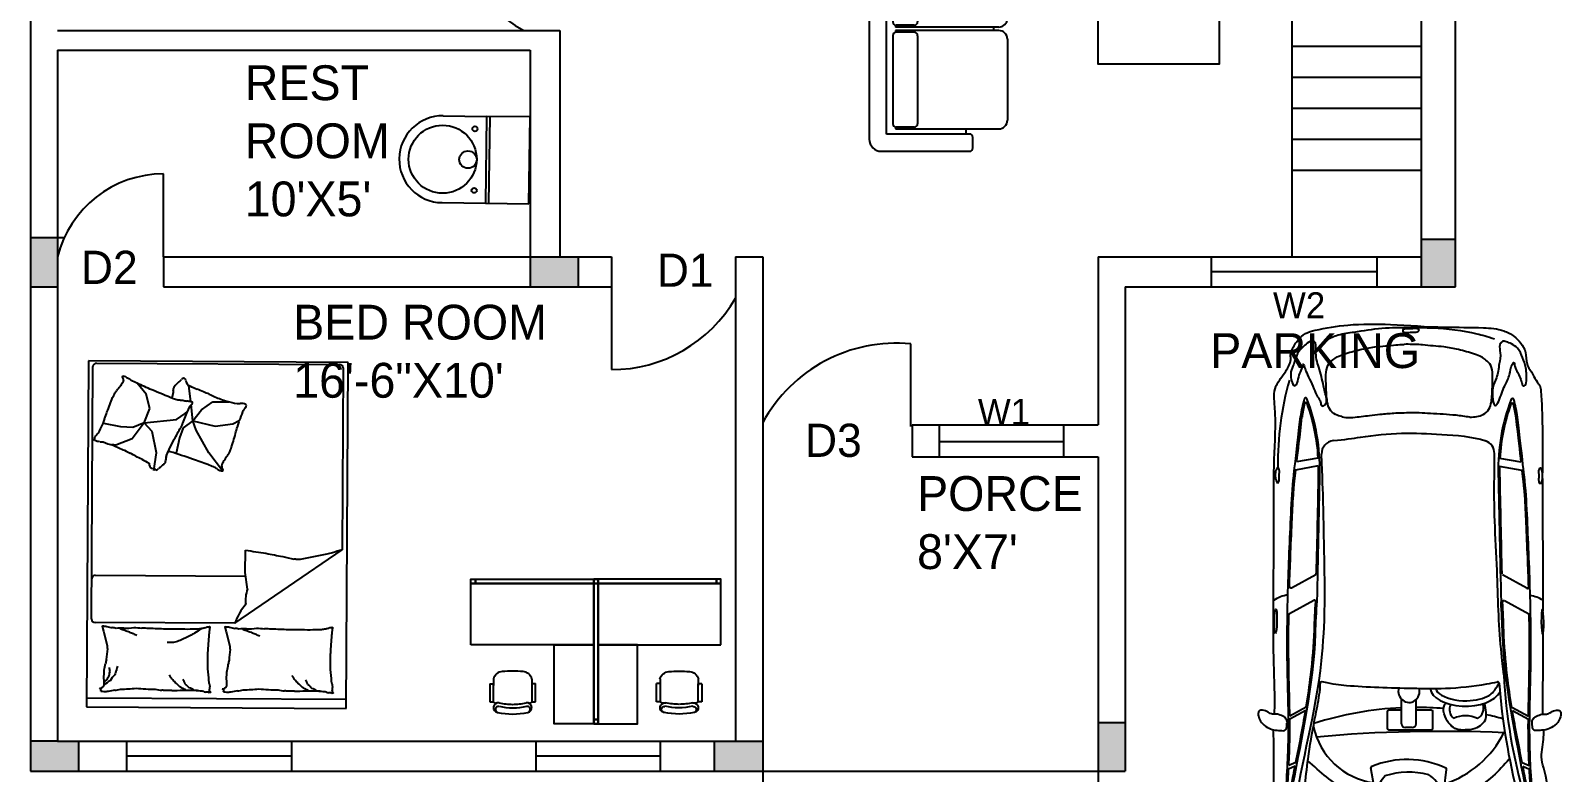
# Model space of a CAD drawing. Header units: feet. Extents: x 539 to 3482, y 328 to 1907.
# Drawn here: x 850 to 1293.4, y 608.5 to 823.4 of the extents above; entities that cross this region are included whole.
import ezdxf

# ---------------------------------------------------------------- set-up
doc = ezdxf.new("R2010")
doc.units = ezdxf.units.FT
for name, color, linetype in [('door', 52, 'Continuous'), ('furniture', 92, 'Continuous'), ('stair case', 160, 'Continuous'), ('text', 22, 'Continuous'), ('window', 210, 'Continuous')]:
    doc.layers.add(name, color=color, linetype=linetype)
doc.styles.add('DIM_FONT', font='SIMPLEX.shx', dxfattribs={"width": 0.8})

# ---------------------------------------------------------------- blocks, each defined once
blk = doc.blocks.new('A$C79B528CE')
for p, q in [((1.5, 2), (0, 2)), ((0, 2), (0, 0)), ((1.5, 1.9476), (0, 1.9476)), ((1.5, 0), (1.5, 2)), ((0.6954, 1.5617), (0.6748, 1.6443)), ((1.4047, 1.5617), (1.384, 1.6443)), ((0.6465, 1.5115), (0.0284, 1.0841)), ((0.6465, 1.5115), (1.4542, 1.5115)), ((0.7029, 1.5317), (0.6954, 1.5617)), ((1.4122, 1.5317), (1.4047, 1.5617)), ((1.4742, 1.4915), (1.4742, 0.0322)), ((0.574, 1.3138), (0.5876, 1.2184)), ((1.4542, 1.2389), (0.5847, 1.2389)), ((0.5876, 1.2184), (0.5859, 1.0883)), ((0.0284, 0.0322), (0.0284, 1.0841)), ((0.7224, 0.6316), (0.8016, 0.5276)), ((1.119, 0.6317), (1.1052, 0.5286)), ((0.8016, 0.5276), (0.8767, 0.3973)), ((0.9716, 0.4407), (0.9914, 0.5296)), ((1.1052, 0.5286), (1.131, 0.4065)), ((1.1757, 0.355), (1.2446, 0.4478)), ((1.2446, 0.4478), (1.3392, 0.4856)), ((1.3392, 0.4856), (1.3632, 0.4822)), ((0.6632, 0.3597), (0.6272, 0.3397)), ((0.766, 0.3736), (0.6632, 0.3597)), ((0.8945, 0.342), (0.766, 0.3736)), ((0.8767, 0.3973), (0.8945, 0.342)), ((0.8945, 0.342), (0.9518, 0.3834)), ((0.9527, 0.3558), (0.9297, 0.2995)), ((0.9518, 0.3834), (0.9716, 0.4407)), ((1.1757, 0.355), (0.99, 0.3361)), ((1.131, 0.4065), (1.1757, 0.355)), ((1.1757, 0.355), (1.1448, 0.2725)), ((1.1757, 0.355), (1.2428, 0.3825)), ((1.2428, 0.3825), (1.3116, 0.379)), ((1.3116, 0.379), (1.4097, 0.3619)), ((1.4097, 0.3619), (1.413, 0.3554)), ((0.8451, 0.2787), (0.7799, 0.2313)), ((0.8945, 0.342), (0.8451, 0.2787)), ((0.8945, 0.342), (0.9063, 0.2478)), ((0.9297, 0.2995), (0.9119, 0.256)), ((0.9401, 0.3), (0.928, 0.2914)), ((0.99, 0.3361), (0.9401, 0.3)), ((1.1448, 0.2725), (1.1654, 0.19)), ((0.7799, 0.2313), (0.687, 0.2313)), ((0.9081, 0.2331), (0.92, 0.1385)), ((1.1654, 0.19), (1.219, 0.1274)), ((1.4542, 0.0122), (0.0484, 0.0122)), ((0, 0), (1.5, 0))]:
    blk.add_line(p, q)
for centre, radius, start, end in [((0.0726, 1.9139), 0.00342, 291.7883, 340.43603), ((0.0743, 1.9085), 0.00232, 340.43603, 101.89306), ((0.0739, 1.9378), 0.0251, 274.30254, 291.7883), ((0.0805, 1.9093), 0.00428, 201.9904, 281.89306), ((0.049, 1.8889), 0.0328, 338.57902, 8.13348), ((-0.1611, 1.8253), 0.246, 8.13348, 12.10946), ((0.0959, 1.8994), 0.0156, 158.57902, 201.9904), ((0.279, 1.8867), 0.1983, 187.6809, 192.10946), ((0.098, 1.9393), 0.0289, 239.34875, 274.30254), ((0.0952, 1.8568), 0.0539, 59.34875, 84.74081), ((0.0953, 1.0829), 0.8208, 84.74081, 88.09211), ((0.1612, 2.0005), 0.0992, 254.06476, 274.21588), ((0.2269, 1.9817), 0.0992, 233.91364, 254.06476), ((0.1856, 0.406), 1.4943, 88.09211, 90.57574), ((0.2797, 1.9449), 0.0992, 216.17665, 233.91364), ((0.323, 2.1075), 0.234, 242.76041, 249.13972), ((0.3154, 1.8961), 0.0992, 198.43965, 216.17665), ((0.3084, 1.0293), 0.8732, 90.57574, 94.80185), ((0.2874, 1.949), 0.0768, 231.61143, 242.76041), ((0.5234, 2.1633), 0.3916, 226.18849, 231.61143), ((0.3125, 2.1919), 0.2897, 267.46141, 274.80185), ((0.3637, 2.0532), 0.1524, 259.81012, 267.46141), ((0.3008, 1.3747), 0.5293, 79.81012, 83.9133), ((0.3945, 0.8466), 1.049, 83.9133, 90), ((0.5954, 1.2129), 0.6827, 90, 97.54685), ((0.6611, 1.6625), 0.2422, 97.54685, 105.74398), ((0.5846, 2.2041), 0.3048, 278.43719, 285.74398), ((0.6672, 2.0719), 0.1611, 270, 278.43719), ((0.7204, 1.8579), 0.0342, 94.40021, 153.41948), ((1.1818, 1.8735), 0.4918, 180, 186.23236), ((0.7086, 2.0011), 0.0904, 258.72762, 270), ((0.7203, 1.9049), 0.0131, 153.41948, 258.72762), ((0.7818, 1.9139), 0.00342, 291.7883, 340.43603), ((0.7836, 1.9085), 0.00232, 340.43603, 101.89306), ((0.7831, 1.9378), 0.0251, 274.30254, 291.7883), ((0.7897, 1.9093), 0.00428, 201.9904, 281.89306), ((0.7582, 1.8889), 0.0328, 338.57902, 8.13348), ((0.5482, 1.8253), 0.246, 8.13348, 12.10946), ((0.8051, 1.8994), 0.0156, 158.57902, 201.9904), ((0.9883, 1.8867), 0.1983, 187.6809, 192.10946), ((0.8072, 1.9393), 0.0289, 239.34875, 274.30254), ((0.8044, 1.8568), 0.0539, 59.34875, 84.74081), ((0.8046, 1.0829), 0.8208, 84.74081, 88.09211), ((0.8704, 2.0005), 0.0992, 254.06476, 274.21588), ((0.9361, 1.9817), 0.0992, 233.91364, 254.06476), ((0.8948, 0.406), 1.4943, 88.09211, 90.57574), ((0.989, 1.9449), 0.0992, 216.17665, 233.91364), ((1.0323, 2.1075), 0.234, 242.76041, 249.13972), ((1.0247, 1.8961), 0.0992, 198.43965, 216.17665), ((1.0177, 1.0293), 0.8732, 90.57574, 94.80185), ((0.9966, 1.949), 0.0768, 231.61143, 242.76041), ((1.2326, 2.1633), 0.3916, 226.18849, 231.61143), ((1.0217, 2.1919), 0.2897, 267.46141, 274.80185), ((1.0729, 2.0532), 0.1524, 259.81012, 267.46141), ((1.0101, 1.3747), 0.5293, 79.81012, 83.9133), ((1.1037, 0.8466), 1.049, 83.9133, 90), ((1.3046, 1.2129), 0.6827, 90, 97.54685), ((1.3703, 1.6625), 0.2422, 97.54685, 105.74398), ((1.2938, 2.2041), 0.3048, 278.43719, 285.74398), ((1.3004, 1.9723), 0.1399, 297.20359, 314.90238), ((1.3765, 2.0719), 0.1611, 270, 278.43719), ((1.4296, 1.8579), 0.0342, 94.40021, 153.41948), ((1.891, 1.8735), 0.4918, 180, 186.23236), ((1.4178, 2.0011), 0.0904, 258.72762, 270), ((1.4295, 1.9049), 0.0131, 153.41948, 258.72762), ((0.9966, 1.8987), 0.9131, 183.36875, 187.6809), ((0.7702, 1.7573), 0.6787, 178.36691, 183.36875), ((0.4551, 1.9982), 0.2252, 219.03494, 226.18849), ((0.3426, 1.8591), 0.0493, 208.31676, 219.03494), ((0.4886, 1.9062), 0.2002, 203.00277, 208.31676), ((1.552, 1.5994), 0.882, 167.80162, 170.31563), ((0.8939, 1.7858), 0.204, 170.31563, 180), ((1.7058, 1.8987), 0.9131, 183.36875, 187.6809), ((1.4794, 1.7573), 0.6787, 178.36691, 183.36875), ((1.1643, 1.9982), 0.2252, 219.03494, 226.18849), ((1.0518, 1.8591), 0.0493, 208.31676, 219.03494), ((1.1978, 1.9062), 0.2002, 203.00277, 208.31676), ((1.1897, 1.8023), 0.1399, 343.48502, 354.36887), ((1.2048, 1.8529), 0.1399, 332.60117, 343.48502), ((1.2401, 1.9123), 0.1399, 314.90238, 332.60117), ((1.3147, 1.8132), 0.0562, 341.2201, 0), ((1.2793, 1.7719), 0.0915, 0, 14.68511), ((1.18, 1.8895), 0.2056, 338.18508, 341.2201), ((1.2381, 1.8881), 0.1511, 334.64488, 338.18508), ((1.3389, 1.8667), 0.0526, 318.55709, 334.64488), ((1.3333, 1.9167), 0.0899, 306.26407, 318.55709), ((2.2613, 1.5994), 0.882, 167.80162, 170.31563), ((1.6031, 1.7858), 0.204, 170.31563, 180), ((13.7013, 0.85), 13.6356, 176.49514, 176.94504), ((1.4559, 1.6447), 1.3652, 176.94504, 178.36691), ((0.0204, 1.7556), 0.6588, 351.99495, 357.33512), ((0.3686, 1.792), 0.3171, 347.80162, 351.99495), ((14.4105, 0.85), 13.6356, 176.49514, 176.94504), ((2.1651, 1.6447), 1.3652, 176.94504, 178.36691), ((0.7297, 1.7556), 0.6588, 351.99495, 357.33512), ((1.0778, 1.792), 0.3171, 347.80162, 351.99495), ((0.6071, 1.6474), 0.0677, 357.33512, 14.04519), ((0.3151, 2.8912), 1.4323, 294.32653, 296.49848), ((0.7753, 2.0834), 0.5066, 290.67428, 294.32653), ((0.9799, 1.6796), 0.058, 274.08277, 290.67428), ((1.0172, 1.8969), 0.2721, 266.4448, 274.08277), ((1.3164, 1.6474), 0.0677, 357.33512, 14.04519), ((0.4014, 1.5209), 0.3212, 170.00164, 176.49514), ((0.0623, 1.535), 0.0193, 350.00164, 16.69777), ((0.0815, 1.5304), 0.00132, 16.69777, 97.12039), ((0.1072, 1.4467), 0.0875, 97.12039, 106.22115), ((0.1315, 1.4654), 0.0767, 106.22115, 117.28412), ((0.1, 1.5832), 0.0453, 282.86904, 297.28412), ((0.1117, 1.6885), 0.1459, 273.57397, 282.86904), ((0.1384, 2.7103), 1.164, 270.28654, 273.57397), ((0.3078, 7.2662), 5.7185, 269.02962, 270.28654), ((0.4895, 4.9065), 3.3622, 267.39037, 269.02962), ((0.5304, 2.7573), 1.2165, 265.38242, 267.39037), ((0.4077, 0.139), 1.4048, 85.38242, 87.25094), ((0.2076, 0.9067), 0.7387, 64.68893, 66.51559), ((0.5669, 1.3138), 0.2301, 87.25094, 101.55856), ((0.2508, 0.888), 0.7387, 66.51559, 68.34226), ((0.2995, 0.8688), 0.7387, 68.34226, 70.57202), ((0.3537, 0.8497), 0.7387, 70.57202, 72.80178), ((0.5943, 1.6886), 0.1459, 263.56595, 281.55856), ((0.2944, 1.6407), 0.3751, 320.35546, 339.85116), ((0.6593, 1.6599), 0.1197, 252.61359, 263.56595), ((0.608, 1.3144), 0.2297, 72.61359, 80.5159), ((0.6574, 1.2635), 0.2708, 80.5159, 85.91706), ((0.7029, 1.5308), 0.000917, 85.91706, 194.04494), ((1.1107, 1.5209), 0.3212, 170.00164, 176.49514), ((0.7716, 1.535), 0.0193, 350.00164, 16.69777), ((0.7908, 1.5304), 0.00132, 16.69777, 97.12039), ((0.8165, 1.4467), 0.0875, 97.12039, 106.22115), ((0.8408, 1.4654), 0.0767, 106.22115, 117.28412), ((0.8093, 1.5832), 0.0453, 282.86904, 297.28412), ((0.8209, 1.6885), 0.1459, 273.57397, 282.86904), ((0.4519, 2.1618), 0.7286, 302.13498, 305.82629), ((0.8476, 2.7103), 1.164, 270.28654, 273.57397), ((0.7388, 1.8508), 0.3126, 296.49848, 302.13498), ((1.017, 7.2662), 5.7185, 269.02962, 270.28654), ((1.1987, 4.9065), 3.3622, 267.39037, 269.02962), ((1.2397, 2.7573), 1.2165, 265.38242, 267.39037), ((1.1169, 0.139), 1.4048, 85.38242, 87.25094), ((0.9169, 0.9067), 0.7387, 64.68893, 66.51559), ((1.2761, 1.3138), 0.2301, 87.25094, 101.55856), ((0.9601, 0.888), 0.7387, 66.51559, 68.34226), ((1.0087, 0.8688), 0.7387, 68.34226, 70.57202), ((1.0629, 0.8497), 0.7387, 70.57202, 72.80178), ((1.3035, 1.6886), 0.1459, 263.56595, 281.55856), ((1.3685, 1.6599), 0.1197, 252.61359, 263.56595), ((1.3172, 1.3144), 0.2297, 72.61359, 80.5159), ((1.3666, 1.2635), 0.2708, 80.5159, 85.91706), ((1.4121, 1.5308), 0.000917, 85.91706, 194.04494), ((1.4542, 1.4915), 0.02, 0, 90), ((0.4049, 1.3759), 0.1801, 339.85116, 8.13558), ((1.4542, 1.2589), 0.02, 270, 0), ((-0.4754, 2.8487), 1.8351, 285.93519, 287.73639), ((-0.0634, 1.7415), 0.6574, 282.92554, 285.93519), ((-0.6395, 5.1029), 4.0646, 280.72756, 282.92554), ((0.2775, 1.1989), 0.0581, 262.26962, 280.72756), ((0.3326, 1.3309), 0.1942, 256.8096, 262.26962), ((-0.2025, -1.3253), 2.5158, 76.8096, 78.32586), ((-0.0554, -1.4284), 2.588, 78.32586, 80.50498), ((-0.0377, -2.64), 3.7801, 80.50498, 82.308), ((0.7246, 0.6267), 0.0063, 166.71916, 233.42082), ((0.7227, 0.6272), 0.00443, 93.94836, 166.71916), ((0.7124, 0.6103), 0.0142, 10.40739, 53.42082), ((0.7249, 0.5964), 0.0352, 69.65479, 93.94836), ((0.7162, 0.5731), 0.0601, 51.41461, 69.65479), ((0.8031, 0.682), 0.0792, 231.41461, 247.29308), ((0.692, 1.1456), 0.6605, 306.2163, 307.21509), ((1.3244, 0.3162), 0.3825, 126.2163, 127.52874), ((1.1299, 0.5924), 0.0452, 127.52874, 134.1274), ((1.0587, 0.6825), 0.0697, 308.81361, 314.1274), ((1.1199, 0.6318), 0.0127, 176.75451, 308.81361), ((1.1115, 0.59), 0.0359, 356.75451, 62.70976), ((0.7571, 0.4922), 0.081, 140.29953, 153.92651), ((0.5455, 0.6678), 0.194, 320.29953, 329.09437), ((0.4099, 0.749), 0.352, 329.09437, 333.18207), ((0.6889, 0.6079), 0.0393, 333.18207, 345.42909), ((0.6504, 0.5989), 0.0771, 2.72862, 10.40739), ((0.7122, 0.6019), 0.0153, 345.42909, 2.72862), ((1.0957, 1.3811), 0.8371, 247.29308, 249.87133), ((2.5607, 5.3783), 5.0942, 249.87133, 250.91638), ((1.9234, 3.5362), 3.145, 250.91638, 253.39153), ((1.9583, 0.1204), 1.0054, 154.94715, 157.58378), ((1.0928, 0.5526), 0.0458, 157.58378, 188.04918), ((1.0322, 0.5833), 0.0226, 324.10643, 8.04918), ((1.0012, 0.6426), 0.0774, 313.52244, 324.10643), ((0.9323, 0.7705), 0.2176, 307.21509, 313.52244), ((-0.2306, -2.1858), 3.0972, 62.70976, 63.58535), ((2.1205, 2.3551), 2.0162, 242.50014, 243.58535), ((4.0739, 5.9445), 6.1019, 242.15178, 242.50014), ((-1.4387, -4.647), 5.8383, 62.15178, 62.50792), ((2.5804, -0.112), 2.003, 162.1604, 164.73746), ((0.8608, 0.4414), 0.1965, 153.92651, 162.1604), ((2.3589, -0.3311), 1.5652, 150.06403, 152.91165), ((2.5307, -0.2643), 1.6868, 152.91165, 154.94715), ((1.0578, 0.6341), 0.1166, 253.39153, 259.26338), ((1.0676, -0.068), 0.6236, 62.50792, 69.25137), ((1.2615, 0.0657), 0.43, 69.25137, 77.37478), ((1.4175, 0.4049), 0.063, 77.37478, 93.38812), ((1.4448, 0.5247), 0.0599, 256.95977, 273.38812), ((1.4751, 0.5082), 0.0509, 238.30826, 256.95977), ((1.4772, 0.441), 0.0168, 130.50865, 180.96136), ((1.4694, 0.4587), 0.0058, 180.96136, 238.30826), ((0.1082, 0.5062), 0.5454, 343.68776, 346.159), ((2.2381, -0.0186), 1.6481, 164.73746, 166.159), ((0.767, 0.4627), 0.2143, 330.06403, 337.76452), ((0.895, 0.5261), 0.5454, 339.29188, 341.76311), ((1.2503, 0.4319), 0.1798, 334.82685, 339.29188), ((-0.9672, 1.5491), 2.6619, 333.66682, 334.82685), ((1.3928, 0.4743), 0.0755, 310.50865, 333.66682), ((0.5376, 0.3177), 0.0755, 314.90453, 338.0627), ((-1.8615, 1.284), 2.6619, 338.0627, 339.22273), ((0.4592, 0.4035), 0.1798, 339.22273, 343.68776), ((3.2459, -0.4634), 2.003, 157.76452, 160.34158), ((2.9572, -0.2212), 1.6481, 160.34158, 161.76311), ((0.6027, 0.2524), 0.0168, 134.90453, 185.35724), ((0.5918, 0.2513), 0.0058, 185.35724, 242.70414), ((0.6125, 0.2914), 0.0509, 242.70414, 261.35565), ((0.6138, 0.3003), 0.0599, 261.35565, 277.784), ((0.6305, 0.1786), 0.063, 81.77066, 97.784), ((0.5779, -0.1846), 0.43, 73.64725, 81.77066), ((0.5234, -0.3705), 0.6236, 66.9038, 73.64725), ((-1.5222, -5.1672), 5.8383, 66.54766, 66.9038), ((3.2298, 5.7866), 6.1019, 246.54766, 246.89602), ((0.8959, 0.2383), 0.00467, 287.18674, 70.62007), ((0.8979, 0.2247), 0.0092, 70.62007, 94.25932), ((0.9188, 0.234), 0.0231, 107.18674, 157.76452), ((0.9057, 0.267), 0.034, 262.01776, 274.25932), ((0.9584, 0.4221), 0.1955, 255.1193, 262.01776), ((0.9073, 0.0507), 0.1794, 75.1193, 82.32164), ((0.959, 0.153), 0.0712, 82.32164, 94.51184), ((0.9779, 0.2893), 0.0663, 261.87843, 274.51184), ((1.0249, 0.332), 0.1166, 248.99565, 261.87843), ((2.2614, 3.1012), 3.145, 246.5205, 248.99565), ((1.0543, 0.1766), 0.0458, 161.97966, 192.44506), ((1.9669, -0.1202), 1.0054, 160.65521, 161.97966), ((1.4053, 0.1288), 0.081, 135.90365, 149.53063), ((1.529, 0.1108), 0.1965, 149.53063, 157.76452), ((1.6266, 2.0287), 2.0162, 246.89602, 247.98123), ((-0.2904, -2.7118), 3.0972, 67.10564, 67.98123), ((0.9005, 0.1084), 0.0359, 1.15039, 67.10564), ((0.9491, 0.1094), 0.0127, 181.15039, 313.2095), ((0.9101, 0.1509), 0.0697, 313.2095, 318.52329), ((0.9962, 0.0748), 0.0452, 131.92462, 138.52329), ((1.2216, -0.1762), 0.3825, 130.61218, 131.92462), ((0.5426, 0.6156), 0.6605, 310.61218, 311.61098), ((0.8367, 0.2845), 0.2176, 311.61098, 317.91833), ((0.9408, 0.1905), 0.0774, 317.91833, 328.50231), ((0.9875, 0.1619), 0.0226, 328.50231, 12.44506), ((3.2487, 4.7998), 5.0942, 245.47545, 246.5205), ((1.6004, 0.8725), 0.8371, 242.8972, 245.47545), ((1.3069, 0.1689), 0.0792, 227.01873, 242.8972), ((1.2457, 0.0438), 0.0601, 47.01873, 65.25891), ((1.2839, 0.1188), 0.0153, 341.03321, 358.33274), ((1.2216, 0.1058), 0.0771, 358.33274, 6.01151), ((1.2895, 0.0928), 0.0142, 6.01151, 49.02494), ((1.2655, 0.1388), 0.0393, 328.78619, 341.03321), ((1.0155, 0.3294), 0.352, 324.69849, 328.78619), ((1.3095, 0.0924), 0.0063, 162.32327, 229.02494), ((1.1772, 0.2819), 0.194, 315.90365, 324.69849), ((0.0484, 0.0322), 0.02, 180, 270), ((1.2864, 0.0526), 0.0352, 65.25891, 89.55248), ((1.3054, 0.0832), 0.00443, 89.55248, 162.32327), ((1.4542, 0.0322), 0.02, 270, 0)]:
    blk.add_arc(centre, radius, start, end)
at = {"style": 'DIM_FONT', "oblique": -180, "text_generation_flag": 4, "width": 0.8, "flags": 9}
for tag in ['XSIZE', 'YSIZE']:
    blk.add_attdef(tag, (1.5, 2), '', height=0.0005, rotation=180, dxfattribs=at)
blk = doc.blocks.new('A$C391A2D23')
for p, q in [((0, 0.75), (0, 0.5)), ((0.5, 0.75), (0, 0.75)), ((0.5, 0.5), (0.5, 0.75)), ((0.5, 0.52), (0, 0.52)), ((0, 0.25), (0, 0.5)), ((0, 0.5), (0.5, 0.5)), ((0.5, 0.25), (0.5, 0.5))]:
    blk.add_line(p, q)
for centre, radius in [((0.25, 0.25), 0.196), ((0.0726, 0.4337), 0.0146), ((0.25, 0.396), 0.05), ((0.4274, 0.4337), 0.0146)]:
    blk.add_circle(centre, radius)
blk.add_arc((0.25, 0.25), 0.25, 180, 0)
blk = doc.blocks.new('A$C3DA776D3')
for p, q in [((1.371, 1.84), (1.39, 1.796)), ((1.394, 1.839), (1.415, 1.791)), ((1.708, 1.833), (1.766, 1.725)), ((1.729, 1.833), (1.79, 1.721)), ((2.42, 1.834), (2.509, 1.67)), ((2.594, 1.821), (2.684, 1.657)), ((3.391, 1.791), (3.419, 1.638)), ((3.446, 1.785), (3.472, 1.64)), ((1.237, 1.26), (1.377, 1.284)), ((1.218, 1.186), (1.244, 1.18)), ((1.244, 1.18), (1.27, 1.175)), ((0.096, 1.033), (0.05, 1.108)), ((0.114, 1.038), (0.067, 1.113)), ((0.135, 1.039), (0.085, 1.118)), ((1.649, 1.006), (1.649, 1.051)), ((1.675, 1.078), (1.84, 1.078)), ((0.049, 0.951), (0.096, 1.033)), ((0.067, 0.947), (0.114, 1.029)), ((0.085, 0.943), (0.135, 1.03)), ((1.838, 0.98), (1.675, 0.98)), ((1.22, 0.869), (1.246, 0.874)), ((1.246, 0.874), (1.272, 0.88)), ((1.234, 0.79), (1.366, 0.773)), ((3.387, 0.262), (3.414, 0.415)), ((1.703, 0.22), (1.762, 0.328)), ((1.724, 0.22), (1.785, 0.332)), ((2.415, 0.218), (2.505, 0.382)), ((2.59, 0.231), (2.68, 0.395)), ((3.442, 0.268), (3.468, 0.413)), ((1.366, 0.213), (1.386, 0.257)), ((1.39, 0.214), (1.41, 0.262))]:
    blk.add_line(p, q)
blk.add_lwpolyline([(1.768, 0.98), (1.768, 0.876, -0.414214), (1.759, 0.867), (1.641, 0.867, -0.414214), (1.632, 0.876), (1.632, 1.163, -0.414214), (1.641, 1.171), (1.759, 1.171, -0.414214), (1.768, 1.163), (1.768, 1.078)], format="xyb")
for centre, radius, start, end in [((2.314, 1.81), 0.234, 8.5013, 34.351), ((3.437, -0.126), 2.039, 74.093, 90.7649), ((1.134, 1.704), 0.0887, 80.9279, 151.2771), ((1.269, 1.833), 0.0222, 88.3008, 259.2357), ((1.269, 1.833), 0.0133, 88.3008, 259.2357), ((2.412, 1.83), 0.00887, 28.6584, 89.0684), ((2.602, 1.826), 0.00887, 88.3483, 208.6584), ((3.622, 0.857), 0.912, 74.1707, 81.876), ((2.363, 1.031), 1.491, 151.2771, 209.976), ((1.756, 1.198), 0.485, 101.8559, 171.8473), ((-0.468, 0.976), 2.253, 2.5781, 17.9104), ((2.501, 1.666), 0.00887, 266.386, 28.6584), ((2.692, 1.662), 0.00887, 208.6584, 268.6906), ((3.397, 2.947), 1.318, 268.7216, 291.1082), ((3.397, 2.947), 1.309, 273.2953, 289.7506), ((3.618, 0.847), 0.912, 76.0102, 81.876), ((3.836, 1.723), 0.00887, 289.7506, 76.0102), ((3.869, 1.726), 0.00887, 291.1082, 74.1707), ((-7.793, 0.806), 9.416, 357.4342, 5.1596), ((7.843, 227.042), 225.458, 268.64295, 268.86254), ((7.843, 227.042), 225.449, 268.69062, 268.86254), ((3.397, 2.947), 1.309, 268.7216, 270.9495), ((3.5, 1.529), 0.0887, 5.3633, 92.4336), ((1.643, 1.12), 1.594, 170.1211, 180.2797), ((1.643, 1.12), 1.577, 170.065, 180.0958), ((1.643, 1.12), 1.559, 170.065, 179.9087), ((1.734, 1.022), 0.555, 155.1563, 204.0455), ((1.119, 0.951), 0.313, 49.4039, 69.9397), ((1.238, 1.251), 0.00887, 99.8548, 155.1563), ((0.804, 1.041), 0.629, 335.2947, 22.2212), ((1.378, 1.275), 0.00887, 22.2212, 99.8548), ((1.996, 1.032), 0.794, 168.826, 191.8488), ((1.996, 1.032), 0.767, 168.826, 191.8488), ((1.996, 1.032), 0.74, 168.826, 191.8488), ((0.81, 1.029), 0.537, 345.3645, 17.3344), ((0.057, 1.112), 0.00887, 180.2797, 212.0347), ((0.075, 1.118), 0.00887, 180.0958, 212.0347), ((0.093, 1.123), 0.00887, 179.9087, 212.0347), ((0.106, 1.034), 0.00887, 330.0729, 32.0347), ((0.127, 1.034), 0.00887, 330.0729, 32.0347), ((1.675, 1.051), 0.0266, 90, 180), ((0.056, 0.947), 0.00887, 150.0729, 183.6767), ((3.602, 1.175), 3.562, 183.6767, 188.3238), ((0.074, 0.942), 0.00887, 150.0729, 183.7634), ((3.602, 1.175), 3.544, 183.7634, 188.3238), ((0.093, 0.938), 0.00887, 150.0729, 183.8507), ((3.602, 1.175), 3.526, 183.8507, 188.3238), ((1.675, 1.006), 0.0266, 180, 270), ((-0.468, 0.976), 2.253, 355.341, 0.0844), ((1.172, 0.987), 0.183, 285.462, 329.3051), ((1.235, 0.799), 0.00887, 204.0455, 262.577), ((1.922, 0.999), 0.687, 198.0974, 243.3215), ((1.367, 0.782), 0.00887, 262.577, 335.2947), ((1.544, 0.646), 0.185, 333.4848, 25.5347), ((1.77, 0.678), 0.0753, 62.2145, 141.1029), ((1.782, 0.606), 0.0837, 210.9723, 288.8446), ((2.331, -4.207), 4.641, 94.7136, 104.294), ((-0.468, 0.976), 2.253, 344.97, 347.9791), ((1.949, 0.427), 0.00887, 274.7136, 10.9875), ((7.839, -224.99), 225.458, 91.13746, 91.35705), ((7.839, -224.99), 225.449, 91.13746, 91.30938), ((3.393, -0.894), 1.318, 68.8918, 91.2784), ((3.393, -0.894), 1.309, 89.0505, 91.2784), ((3.502, 0.538), 0.0887, 268.702, 340.8366), ((2.198, -3.248), 3.64, 93.0239, 106.3405), ((2.497, 0.387), 0.00887, 331.3416, 93.614), ((3.393, -0.894), 1.309, 70.2494, 86.7047), ((3.614, 1.206), 0.912, 278.124, 283.9898), ((3.618, 1.196), 0.912, 278.124, 285.8293), ((3.832, 0.329), 0.00887, 283.9898, 70.2494), ((3.864, 0.327), 0.00887, 285.8293, 68.8918), ((1.149, 0.33), 0.0887, 209.976, 286.3405), ((1.183, 0.299), 0.00887, 252.2743, 284.294), ((1.264, 0.22), 0.0222, 100.7643, 271.6992), ((1.264, 0.22), 0.0133, 100.7643, 271.6992), ((2.408, 0.223), 0.00887, 270.9316, 331.3416), ((2.309, 0.242), 0.234, 328.9862, 351.4987), ((2.598, 0.227), 0.00887, 151.3416, 271.6517)]:
    blk.add_arc(centre, radius, start, end)
blk.add_ellipse((2.367, 1.928), major_axis=(-0.083, 0.0016), ratio=0.102782)
for centre, major_axis, ratio, start_param, end_param in [((1.896, 1.027), (0.0775, 0), 0.932272, 1.29458, 4.948947), ((1.92, 0.645), (0, 0.239), 0.529672, 0.058485, 2.894188)]:
    blk.add_ellipse(centre, major_axis=major_axis, ratio=ratio, start_param=start_param, end_param=end_param)
at = {"extrusion": (0, 0, -1)}
blk.add_ellipse((2.363, 0.124), major_axis=(-0.083, -0.0016), ratio=0.102782, dxfattribs=at)
for points, knots in [([(1.633, 1.942), (1.637, 1.956), (1.649, 1.986), (1.678, 2.025), (1.717, 2.044), (1.758, 2.05), (1.771, 2.018), (1.759, 1.988), (1.737, 1.958), (1.742, 1.929), (1.734, 1.901), (1.727, 1.874), (1.701, 1.849), (1.668, 1.852), (1.625, 1.856), (1.629, 1.902), (1.631, 1.928), (1.633, 1.942)], [0.0885943, 0.0885943, 0.0885943, 0.0885943, 0.1373899, 0.1989553, 0.2458559, 0.2904509, 0.3067594, 0.3537167, 0.3919221, 0.4272917, 0.447055, 0.4910496, 0.5184931, 0.5619515, 0.6001709, 0.6402891, 0.6890715, 0.6890715, 0.6890715, 0.6890715]), ([(0.04, 1.442), (0.049, 1.475), (0.067, 1.54), (0.082, 1.63), (0.118, 1.704), (0.145, 1.774), (0.194, 1.818), (0.248, 1.848), (0.311, 1.853), (0.39, 1.85), (0.466, 1.866), (0.536, 1.902), (0.627, 1.941), (0.825, 1.943), (1.073, 1.943), (1.367, 1.939), (1.542, 1.941), (1.633, 1.942)], [0, 0, 0, 0, 0.118823, 0.228347, 0.304709, 0.395218, 0.479661, 0.520666, 0.602694, 0.688012, 0.788383, 0.860898, 0.954729, 1.11959, 1.518327, 1.801929, 2.110556, 2.110556, 2.110556, 2.110556]), ([(1.74, 1.936), (1.744, 1.936), (1.858, 1.931), (2.11, 1.944), (2.498, 1.943), (2.887, 1.94), (3.208, 1.94), (3.509, 1.94), (3.739, 1.919), (3.92, 1.945), (3.979, 1.913), (4.014, 1.892), (4.051, 1.861), (4.094, 1.839), (4.132, 1.821), (4.17, 1.831), (4.216, 1.811), (4.268, 1.782), (4.317, 1.728), (4.347, 1.611), (4.378, 1.42), (4.376, 1.126), (4.35, 0.821), (4.356, 0.565), (4.343, 0.404), (4.299, 0.318), (4.248, 0.268), (4.184, 0.232), (4.102, 0.238), (4.043, 0.19), (3.991, 0.168), (3.96, 0.139), (3.769, 0.123), (3.576, 0.125), (3.393, 0.125), (3.371, 0.125)], [0.114046, 0.114046, 0.114046, 0.114046, 0.127519, 0.499235, 0.968453, 1.440308, 1.814622, 2.054514, 2.455224, 2.610949, 2.635875, 2.681833, 2.750323, 2.797084, 2.847368, 2.883024, 2.926275, 3.011124, 3.084414, 3.16311, 3.41524, 3.739789, 4.152943, 4.449449, 4.607544, 4.693588, 4.767288, 4.84799, 4.936972, 5.028501, 5.093159, 5.12765, 5.168553, 5.718196, 5.794044, 5.794044, 5.794044, 5.794044]), ([(3.299, 1.913), (3.305, 1.917), (3.322, 1.927), (3.354, 1.929), (3.385, 1.928), (3.402, 1.918), (3.408, 1.914), (3.409, 1.913)], [0, 0, 0, 0, 0.00281353, 0.00784005, 0.01287951, 0.01501274, 0.01570301, 0.01570301, 0.01570301, 0.01570301]), ([(3.299, 1.913), (3.305, 1.91), (3.322, 1.9), (3.354, 1.908), (3.385, 1.899), (3.402, 1.909), (3.408, 1.913), (3.409, 1.913)], [0, 0, 0, 0, 0.00281353, 0.00784005, 0.01287951, 0.01501274, 0.01570301, 0.01570301, 0.01570301, 0.01570301]), ([(1.148, 1.792), (1.491, 1.737), (1.8, 1.641), (2.213, 1.608), (2.283, 1.603), (2.283, 1.603)], [0.0003636, 0.0003636, 0.0003636, 0.0003636, 0.134701, 0.134701, 0.1508358, 0.1508358, 0.1508358, 0.1508358]), ([(1.265, 1.811), (1.587, 1.75), (1.932, 1.671), (2.357, 1.656), (2.431, 1.653), (2.504, 1.648)], [0.0116221, 0.0116221, 0.0116221, 0.0116221, 0.1543947, 0.1543947, 0.1841997, 0.1841997, 0.1841997, 0.1841997]), ([(1.269, 1.855), (1.429, 1.844), (1.677, 1.837), (2.086, 1.852), (2.55, 1.848), (2.974, 1.83), (3.239, 1.817), (3.331, 1.808), (3.751, 1.76)], [0.04998, 0.04998, 0.04998, 0.04998, 0.456658, 0.88886, 1.432548, 2.02833, 2.31987, 2.336539, 2.336539, 2.336539, 2.336539]), ([(1.394, 1.839), (1.451, 1.836), (1.504, 1.834), (1.606, 1.832), (1.657, 1.832), (1.708, 1.833)], [0.1630874, 0.1630874, 0.1630874, 0.1630874, 0.3282058, 0.3282058, 0.4985864, 0.4985864, 0.4985864, 0.4985864]), ([(1.729, 1.833), (1.775, 1.833), (1.821, 1.834), (1.971, 1.838), (2.074, 1.84), (2.256, 1.841), (2.334, 1.84), (2.412, 1.839)], [0.5222333, 0.5222333, 0.5222333, 0.5222333, 0.6789211, 0.6789211, 1.0296365, 1.0296365, 1.2940564, 1.2940564, 1.2940564, 1.2940564]), ([(2.602, 1.835), (2.669, 1.833), (2.736, 1.83), (2.881, 1.825), (2.958, 1.821), (3.097, 1.815), (3.158, 1.812), (3.244, 1.807), (3.268, 1.805), (3.391, 1.791)], [1.5086743, 1.5086743, 1.5086743, 1.5086743, 1.734954, 1.734954, 1.9977611, 1.9977611, 2.2072366, 2.2072366, 2.2879509, 2.2879509, 2.2879509, 2.2879509]), ([(1.123, 0.997), (1.14, 1.156), (1.169, 1.427), (1.349, 1.628), (1.425, 1.71)], [0, 0, 0, 0, 0.5236809, 0.8940297, 0.8940297, 0.8940297, 0.8940297]), ([(1.145, 1.692), (1.148, 1.703), (1.153, 1.719), (1.17, 1.736), (1.199, 1.741), (1.288, 1.726), (1.46, 1.708), (1.664, 1.673), (1.824, 1.639), (1.909, 1.627), (1.943, 1.626), (1.963, 1.624), (1.943, 1.547), (1.924, 1.369), (1.916, 1.075), (1.91, 0.761), (1.931, 0.569), (1.953, 0.453), (1.957, 0.429)], [0, 0, 0, 0, 0.038062, 0.057765, 0.075887, 0.136118, 0.360736, 0.660851, 0.833831, 0.919425, 0.944413, 0.95681, 0.976133, 1.15453, 1.659168, 1.908025, 2.226872, 2.308645, 2.308645, 2.308645, 2.308645]), ([(1.79, 1.721), (1.861, 1.709), (1.933, 1.699), (2.105, 1.678), (2.206, 1.67), (2.372, 1.664), (2.437, 1.661), (2.501, 1.657)], [0.08651219, 0.08651219, 0.08651219, 0.08651219, 0.11635961, 0.11635961, 0.15763882, 0.15763882, 0.18372658, 0.18372658, 0.18372658, 0.18372658]), ([(2.283, 1.603), (2.323, 1.6), (2.552, 1.592), (2.897, 1.602), (3.192, 1.605), (3.496, 1.618)], [0.0364782, 0.0364782, 0.0364782, 0.0364782, 0.0534387, 0.1292772, 0.1736343, 0.1736343, 0.1736343, 0.1736343]), ([(3.75, 1.481), (3.754, 1.495), (3.763, 1.527), (3.798, 1.567), (3.866, 1.584), (3.945, 1.586), (4.026, 1.59), (4.095, 1.583), (4.131, 1.546), (4.158, 1.51), (4.18, 1.446), (4.204, 1.362), (4.226, 1.244), (4.23, 1.145), (4.239, 1.08), (4.238, 1.061), (4.238, 1.059)], [0, 0, 0, 0, 0.051006, 0.109652, 0.169413, 0.283146, 0.376203, 0.448906, 0.503455, 0.546185, 0.600943, 0.729234, 0.842906, 1.005303, 1.062348, 1.067834, 1.067834, 1.067834, 1.067834]), ([(4.269, 1.586), (4.281, 1.56), (4.31, 1.5), (4.324, 1.371), (4.354, 1.209), (4.352, 1.031), (4.352, 0.817), (4.328, 0.63), (4.293, 0.497), (4.275, 0.448)], [0.0003357, 0.0003357, 0.0003357, 0.0003357, 0.0120881, 0.0270745, 0.0525606, 0.0788485, 0.0988506, 0.1397625, 0.1546131, 0.1546131, 0.1546131, 0.1546131]), ([(3.588, 1.538), (3.595, 1.462), (3.619, 1.317), (3.646, 1.079), (3.63, 0.797), (3.618, 0.603), (3.586, 0.508)], [0.0073838, 0.0073838, 0.0073838, 0.0073838, 0.0294007, 0.067193, 0.1037964, 0.1444788, 0.1444788, 0.1444788, 0.1444788]), ([(0.04, 1.442), (0.026, 1.328), (-0.001, 1.103), (-0.004, 0.801), (0.049, 0.584), (0.081, 0.427), (0.115, 0.319), (0.182, 0.241), (0.271, 0.211), (0.379, 0.21), (0.487, 0.182), (0.567, 0.135), (0.657, 0.138), (0.915, 0.119), (1.188, 0.053), (1.451, 0.141), (1.544, 0.118), (1.61, 0.116), (1.631, 0.116)], [0, 0, 0, 0, 0.388807, 0.765455, 1.01322, 1.141907, 1.30735, 1.390473, 1.477778, 1.61655, 1.755196, 1.851534, 1.920565, 2.05458, 2.731843, 2.819344, 2.97386, 3.044752, 3.044752, 3.044752, 3.044752]), ([(3.746, 0.615), (3.749, 0.584), (3.752, 0.535), (3.798, 0.482), (3.866, 0.465), (3.945, 0.464), (4.026, 0.46), (4.095, 0.466), (4.131, 0.504), (4.158, 0.54), (4.18, 0.604), (4.204, 0.688), (4.226, 0.805), (4.23, 0.904), (4.241, 0.98), (4.236, 1.012), (4.24, 1.038), (4.238, 1.059)], [0, 0, 0, 0, 0.102568, 0.161214, 0.220975, 0.334708, 0.427765, 0.500468, 0.555017, 0.597747, 0.652505, 0.780796, 0.894469, 1.056865, 1.11391, 1.156093, 1.160184, 1.160184, 1.160184, 1.160184]), ([(1.917, 0.848), (1.906, 0.847), (1.892, 0.84), (1.85, 0.786), (1.828, 0.71), (1.831, 0.577), (1.845, 0.521), (1.879, 0.464), (1.894, 0.45), (1.949, 0.418)], [0.058485, 0.058485, 0.058485, 0.058485, 0.595418, 0.595418, 1.615982, 1.615982, 2.403313, 2.403313, 2.894188, 2.894188, 2.894188, 2.894188]), ([(1.812, 0.517), (1.792, 0.514), (1.758, 0.509), (1.706, 0.504), (1.666, 0.535), (1.635, 0.584), (1.632, 0.643), (1.632, 0.705), (1.669, 0.754), (1.722, 0.788), (1.781, 0.799), (1.808, 0.782), (1.815, 0.777)], [0, 0, 0, 0, 0.0697224, 0.1152553, 0.1718464, 0.228887, 0.3065165, 0.3695628, 0.4317857, 0.5044965, 0.584817, 0.6125638, 0.6125638, 0.6125638, 0.6125638]), ([(0.02, 0.718), (0.04, 0.693), (0.108, 0.612), (0.342, 0.578), (0.601, 0.51), (0.797, 0.465), (0.879, 0.446)], [0.006523, 0.006523, 0.006523, 0.006523, 0.111758, 0.359136, 0.754402, 1.03756, 1.03756, 1.03756, 1.03756]), ([(2.006, 0.387), (2.056, 0.393), (2.099, 0.397), (2.352, 0.422), (2.529, 0.424), (2.937, 0.442), (3.162, 0.455), (3.36, 0.449), (3.395, 0.451), (3.5, 0.449)], [0.1070055, 0.1070055, 0.1070055, 0.1070055, 0.1399042, 0.1399042, 0.2098563, 0.2098563, 0.2979905, 0.2979905, 0.3093168, 0.3093168, 0.3093168, 0.3093168]), ([(1.14, 0.346), (1.144, 0.338), (1.152, 0.324), (1.159, 0.302), (1.172, 0.293), (1.179, 0.291), (1.18, 0.29)], [0, 0, 0, 0, 0.03043159, 0.05630154, 0.07707664, 0.0801121, 0.0801121, 0.0801121, 0.0801121]), ([(1.26, 0.242), (1.582, 0.303), (1.928, 0.382), (2.353, 0.397), (2.426, 0.4), (2.499, 0.405)], [0.0116221, 0.0116221, 0.0116221, 0.0116221, 0.1543947, 0.1543947, 0.1841997, 0.1841997, 0.1841997, 0.1841997]), ([(1.785, 0.332), (1.857, 0.343), (1.929, 0.354), (2.101, 0.375), (2.202, 0.383), (2.368, 0.389), (2.432, 0.391), (2.497, 0.395)], [0.08651219, 0.08651219, 0.08651219, 0.08651219, 0.11635961, 0.11635961, 0.15763882, 0.15763882, 0.18372658, 0.18372658, 0.18372658, 0.18372658]), ([(1.265, 0.198), (1.425, 0.209), (1.673, 0.215), (2.081, 0.201), (2.546, 0.205), (2.97, 0.223), (3.235, 0.235), (3.326, 0.245), (3.747, 0.293)], [0.04998, 0.04998, 0.04998, 0.04998, 0.456658, 0.88886, 1.432548, 2.02833, 2.31987, 2.336539, 2.336539, 2.336539, 2.336539]), ([(1.39, 0.214), (1.447, 0.217), (1.5, 0.219), (1.602, 0.22), (1.653, 0.221), (1.703, 0.22)], [0.1630874, 0.1630874, 0.1630874, 0.1630874, 0.3282058, 0.3282058, 0.4985864, 0.4985864, 0.4985864, 0.4985864]), ([(1.724, 0.22), (1.77, 0.219), (1.816, 0.218), (1.966, 0.215), (2.07, 0.213), (2.251, 0.212), (2.33, 0.213), (2.408, 0.214)], [0.5222333, 0.5222333, 0.5222333, 0.5222333, 0.6789211, 0.6789211, 1.0296365, 1.0296365, 1.2940564, 1.2940564, 1.2940564, 1.2940564]), ([(2.598, 0.218), (2.665, 0.22), (2.732, 0.222), (2.876, 0.228), (2.954, 0.231), (3.093, 0.238), (3.154, 0.24), (3.24, 0.246), (3.263, 0.248), (3.387, 0.262)], [1.5086743, 1.5086743, 1.5086743, 1.5086743, 1.734954, 1.734954, 1.9977611, 1.9977611, 2.2072366, 2.2072366, 2.2879509, 2.2879509, 2.2879509, 2.2879509]), ([(1.631, 0.116), (1.634, 0.098), (1.646, 0.063), (1.678, 0.021), (1.717, 0.002), (1.758, -0.004), (1.771, 0.028), (1.759, 0.058), (1.737, 0.088), (1.742, 0.117), (1.734, 0.145), (1.727, 0.172), (1.701, 0.197), (1.668, 0.194), (1.625, 0.19), (1.629, 0.149), (1.631, 0.127), (1.631, 0.116)], [0.0739443, 0.0739443, 0.0739443, 0.0739443, 0.1373899, 0.1989553, 0.2458559, 0.2904509, 0.3067594, 0.3537167, 0.3919221, 0.4272917, 0.447055, 0.4910496, 0.5184931, 0.5619515, 0.6001709, 0.6402891, 0.6746905, 0.6746905, 0.6746905, 0.6746905]), ([(3.294, 0.139), (3.3, 0.143), (3.317, 0.152), (3.35, 0.144), (3.381, 0.153), (3.398, 0.144), (3.404, 0.14), (3.405, 0.139)], [0, 0, 0, 0, 0.00281353, 0.00784005, 0.01287951, 0.01501274, 0.01570301, 0.01570301, 0.01570301, 0.01570301]), ([(3.294, 0.139), (3.3, 0.136), (3.317, 0.126), (3.35, 0.124), (3.381, 0.125), (3.398, 0.134), (3.404, 0.138), (3.405, 0.139)], [0, 0, 0, 0, 0.00281353, 0.00784005, 0.01287951, 0.01501274, 0.01570301, 0.01570301, 0.01570301, 0.01570301])]:
    blk.add_open_spline(points, degree=3, knots=knots)
for points in [[(0.102, 1.469), (0.114, 1.515), (0.127, 1.571), (0.142, 1.637), (0.154, 1.689), (0.21, 1.765), (0.257, 1.797), (0.308, 1.821), (0.389, 1.823), (0.461, 1.826), (0.542, 1.832), (0.578, 1.837), (0.605, 1.825), (0.627, 1.804), (0.618, 1.793), (0.585, 1.786), (0.52, 1.775), (0.441, 1.756), (0.365, 1.718), (0.308, 1.67), (0.261, 1.599), (0.234, 1.528), (0.228, 1.502), (0.214, 1.488), (0.181, 1.471), (0.136, 1.457), (0.111, 1.45), (0.102, 1.469)], [(0.629, 1.806), (0.792, 1.811), (0.899, 1.819), (0.971, 1.82), (1.095, 1.784)], [(3.973, 1.812), (3.958, 1.803), (3.965, 1.79), (3.99, 1.778), (4.042, 1.764), (4.088, 1.746), (4.105, 1.741), (4.094, 1.736), (4.058, 1.723), (4.004, 1.699), (3.939, 1.669), (3.885, 1.645), (3.849, 1.624), (3.824, 1.616), (3.822, 1.607), (3.831, 1.593), (3.918, 1.596), (3.958, 1.604), (4.084, 1.637), (4.198, 1.656), (4.259, 1.667), (4.253, 1.704), (4.226, 1.738), (4.177, 1.78), (4.104, 1.806), (4.053, 1.825), (4.002, 1.822), (3.96, 1.809)], [(1.14, 0.346), (1.061, 0.611), (1.024, 0.855), (1.018, 1.105), (1.049, 1.391), (1.095, 1.556), (1.145, 1.692)], [(0.857, 1.623), (0.523, 1.523), (0.3, 1.473), (0.17, 1.426), (0.088, 1.394), (0.035, 1.4)], [(3.772, 1.13), (3.764, 1.223), (3.756, 1.293), (3.743, 1.406), (3.745, 1.466), (3.75, 1.481)], [(3.746, 0.615), (3.759, 0.709), (3.771, 0.882), (3.775, 0.957), (3.774, 1.074), (3.772, 1.13)], [(4.346, 1.049), (4.341, 1.064), (4.331, 1.067), (4.321, 1.063), (4.317, 1.053), (4.318, 1.019), (4.319, 0.99), (4.322, 0.971), (4.327, 0.964), (4.34, 0.962), (4.346, 0.971), (4.347, 0.986), (4.346, 1.049)], [(0.102, 0.598), (0.114, 0.552), (0.127, 0.496), (0.142, 0.43), (0.154, 0.378), (0.21, 0.302), (0.257, 0.27), (0.308, 0.246), (0.389, 0.244), (0.461, 0.241), (0.542, 0.235), (0.578, 0.23), (0.605, 0.242), (0.627, 0.263), (0.618, 0.274), (0.585, 0.281), (0.52, 0.292), (0.441, 0.311), (0.365, 0.349), (0.308, 0.397), (0.261, 0.468), (0.234, 0.539), (0.228, 0.565), (0.214, 0.579), (0.181, 0.596), (0.136, 0.61), (0.111, 0.617), (0.102, 0.598)], [(3.964, 0.261), (3.959, 0.254), (3.962, 0.242), (3.978, 0.235), (4.031, 0.233), (4.08, 0.238), (4.15, 0.26), (4.212, 0.294), (4.242, 0.335), (4.256, 0.369), (4.258, 0.396), (4.237, 0.412), (4.181, 0.41), (4.107, 0.417), (4.012, 0.436), (3.945, 0.46), (3.825, 0.442), (3.908, 0.4), (3.958, 0.38), (4.035, 0.347), (4.105, 0.328), (4.116, 0.32), (4.091, 0.311), (4.05, 0.294), (3.969, 0.263), (3.962, 0.262)], [(0.629, 0.261), (0.792, 0.256), (0.899, 0.248), (0.971, 0.247), (1.08, 0.274)]]:
    blk.add_spline(points, degree=3)
for points in [[(1.266, 1.82), (1.307, 1.812), (1.348, 1.804), (1.39, 1.796)], [(1.269, 1.846), (1.305, 1.844), (1.339, 1.841), (1.371, 1.84)], [(1.415, 1.791), (1.53, 1.768), (1.647, 1.745), (1.766, 1.725)], [(3.446, 1.785), (3.518, 1.777), (3.614, 1.765), (3.747, 1.75)], [(1.41, 0.262), (1.525, 0.284), (1.643, 0.308), (1.762, 0.328)], [(1.262, 0.233), (1.303, 0.241), (1.344, 0.249), (1.386, 0.257)], [(1.265, 0.207), (1.3, 0.209), (1.334, 0.211), (1.366, 0.213)], [(3.442, 0.268), (3.513, 0.276), (3.61, 0.287), (3.743, 0.303)], [(1.739, 0.125), (1.741, 0.125), (1.742, 0.125), (1.744, 0.125)], [(2.28, 0.122), (2.101, 0.122), (1.922, 0.124), (1.744, 0.125)], [(3.333, 0.125), (3.036, 0.125), (2.735, 0.122), (2.435, 0.122)]]:
    blk.add_open_spline(points, degree=3)
at = {"end_tangent": (0.131085, 0.991371)}
blk.add_spline([(1.435, 0.35), (1.32, 0.46), (1.21, 0.625), (1.148, 0.825), (1.123, 0.997)], degree=3, dxfattribs=at)
blk = doc.blocks.new('CH3')
for p, q in [((259, 350), (218, 350)), ((218, 350), (218, 142)), ((259, 142), (259, 350)), ((-259, 349), (-259, 141)), ((-218, 349), (-259, 349)), ((-218, 142), (-218, 349)), ((-218, 89), (-218, 163)), ((218, 87), (218, 162))]:
    blk.add_line(p, q)
at = {"linetype": 'Continuous'}
for p, q in [((-218, 141), (-259, 141)), ((259, 142), (218, 142))]:
    blk.add_line(p, q, dxfattribs=at)
for centre, radius, start, end in [((-163, 416), 55.3, 99.8988, 279.7522), ((-166, 436), 35.2, 94.9128, 274.9128), ((0, -348), 836, 78.0899, 101.9101), ((-4, -349), 766, 78.0112, 101.9888), ((18, -535), 913, 91.1567, 100.8714), ((-18, -535), 913, 79.1286, 88.8433), ((163, 416), 55.3, 260.2478, 80.1012), ((159, 437), 36.2, 265.0872, 70.3213), ((-111, 115), 111, 193.2566, 265.9234), ((0, 1666), 1666, 265.9234, 274.0766), ((111, 115), 111, 274.0766, 345.8334)]:
    blk.add_arc(centre, radius, start, end, dxfattribs=at)
for centre, start, end in [((-181, 309), 90.7226, 132.8382), ((180, 309), 47.1618, 87.5717)]:
    blk.add_arc(centre, 54.9, start, end)
blk = doc.blocks.new('A$C52FD1820')
for points in [[(0, 1600), (0, 1650), (50, 1650), (50, 1600)], [(0, 900), (0, 1600), (1400, 1600), (1400, 900)], [(50, 1600), (50, 1650), (1400, 1650), (1400, 1600)], [(1450, 1600), (1450, 1650), (1400, 1650), (1400, 1600)], [(1400, 1600), (1400, 1650), (1450, 1650), (1450, 1600)], [(1400, 50), (1450, 50), (1450, 1600), (1400, 1600)], [(1450, 50), (1400, 50), (1400, 1600), (1450, 1600)], [(2800, 1600), (2800, 1650), (1450, 1650), (1450, 1600)], [(2850, 900), (2850, 1600), (1450, 1600), (1450, 900)], [(2850, 1600), (2850, 1650), (2800, 1650), (2800, 1600)], [(950, 900), (1400, 900), (1400, 0), (950, 0)], [(1900, 900), (1450, 900), (1450, 0), (1900, 0)], [(1450, 0), (1450, 50), (1400, 50), (1400, 0)], [(1400, 0), (1400, 50), (1450, 50), (1450, 0)]]:
    blk.add_lwpolyline(points, close=True)
at = {"rotation": 180}
blk.add_blockref('CH3', (475, 600), dxfattribs=at)
at = {"extrusion": (0, 0, -1), "zscale": -1, "rotation": 180}
blk.add_blockref('CH3', (-2375, 600), dxfattribs=at)
blk = doc.blocks.new('A$C06FC73D7')
for p, q in [((1.93, 0.8), (0.07, 0.8)), ((0, 0.73), (0, 0.22)), ((2, 0.22), (2, 0.73)), ((0.1, 0.22), (0.1, 0.7)), ((0.1, 0.7), (1.9, 0.7)), ((0.13, 0.6479), (0.13, 0.05)), ((0.1404, 0.6479), (0.13, 0.6479)), ((0.14, 0.54), (0.14, 0.6437)), ((0.67, 0.6637), (0.16, 0.6637)), ((0.7, 0.6479), (0.6896, 0.6479)), ((0.69, 0.54), (0.69, 0.6437)), ((0.7, 0.05), (0.7, 0.6479)), ((0.72, 0.05), (0.72, 0.6479)), ((0.7304, 0.6479), (0.72, 0.6479)), ((0.73, 0.54), (0.73, 0.6437)), ((1.25, 0.6637), (0.75, 0.6637)), ((1.28, 0.6479), (1.2696, 0.6479)), ((1.27, 0.54), (1.27, 0.6437)), ((1.28, 0.05), (1.28, 0.6479)), ((1.3, 0.05), (1.3, 0.6479)), ((1.3104, 0.6479), (1.3, 0.6479)), ((1.31, 0.54), (1.31, 0.6437)), ((1.84, 0.6637), (1.33, 0.6637)), ((1.87, 0.6479), (1.86, 0.6479)), ((1.86, 0.54), (1.86, 0.6437)), ((1.87, 0.05), (1.87, 0.6479)), ((1.9, 0.7), (1.9, 0.22)), ((0.67, 0.52), (0.16, 0.52)), ((1.25, 0.52), (0.75, 0.52)), ((1.84, 0.52), (1.33, 0.52)), ((0.02, 0.2), (0.08, 0.2)), ((0.13, 0.24), (0.1, 0.24)), ((1.9, 0.24), (1.87, 0.24)), ((1.92, 0.2), (1.98, 0.2)), ((0.65, 0), (0.18, 0)), ((0.72, 0.08), (0.7, 0.08)), ((1.23, 0), (0.77, 0)), ((1.3, 0.08), (1.28, 0.08)), ((1.82, 0), (1.35, 0))]:
    blk.add_line(p, q)
for centre, radius, start, end in [((0.07, 0.73), 0.07, 90, 180), ((1.93, 0.73), 0.07, 0, 90), ((0.16, 0.6437), 0.02, 90, 180), ((0.67, 0.6437), 0.02, 0, 90), ((0.75, 0.6437), 0.02, 90, 180), ((1.25, 0.6437), 0.02, 0, 90), ((1.33, 0.6437), 0.02, 90, 180), ((1.84, 0.6437), 0.02, 0, 90), ((0.16, 0.54), 0.02, 180, 270), ((0.67, 0.54), 0.02, 270, 0), ((0.75, 0.54), 0.02, 180, 270), ((1.25, 0.54), 0.02, 270, 0), ((1.33, 0.54), 0.02, 180, 270), ((1.84, 0.54), 0.02, 270, 0), ((0.02, 0.22), 0.02, 180, 270), ((0.08, 0.22), 0.02, 270, 0), ((1.92, 0.22), 0.02, 180, 270), ((1.98, 0.22), 0.02, 270, 0), ((0.18, 0.05), 0.05, 180, 270), ((0.65, 0.05), 0.05, 270, 0), ((0.77, 0.05), 0.05, 180, 270), ((1.23, 0.05), 0.05, 270, 0), ((1.35, 0.05), 0.05, 180, 270), ((1.82, 0.05), 0.05, 270, 0)]:
    blk.add_arc(centre, radius, start, end)
blk = doc.blocks.new('A$C2BDD4447')
blk.add_blockref('A$C06FC73D7', (0, 0))

msp = doc.modelspace()

# ---------------------------------------------------------------- hatches: boundary and pattern name
at = {"transparency": 33554559}
h = msp.add_hatch(color=256, dxfattribs=at)
h.dxf.hatch_style = 1
h.paths.add_polyline_path([(1062.08, 1108.28), (1047.79, 1108.28), (1047.79, 1100.63), (1062.08, 1100.63)])
h.paths.add_polyline_path([(864.16, 1108.28), (849.97, 1108.28), (849.97, 1100.63), (864.16, 1100.63)])
h.paths.add_polyline_path([(1262.82, 1108.28), (1249.08, 1108.28), (1249.08, 1100.63), (1252.92, 1100.63), (1262.82, 1100.63)])
h.paths.add_polyline_path([(1262.82, 961.3), (1249.04, 961.3), (1249.04, 955.01), (1262.82, 955.01)])
h.paths.add_polyline_path([(1062.08, 961.3), (1052.16, 961.3), (1048.27, 961.3), (1048.27, 955.01), (1062.08, 955.01)])
h.paths.add_polyline_path([(863.72, 961.3), (849.97, 961.3), (849.97, 955.01), (863.72, 955.01)])
h.paths.add_polyline_path([(857.8, 757.86), (857.8, 763.52), (849.97, 763.52), (849.97, 749.2), (857.8, 749.2)])
h = msp.add_hatch(color=256, dxfattribs=at)
h.dxf.hatch_style = 1
h.paths.add_polyline_path([(1008.63, 757.91), (1003.28, 757.91), (994.73, 757.91), (994.73, 749.2), (1008.63, 749.2)])
h.paths.add_polyline_path([(1262.82, 762.98), (1252.92, 762.98), (1252.92, 749.2), (1262.82, 749.2)])
h.paths.add_polyline_path([(863.86, 617.52), (857.8, 617.52), (849.97, 617.52), (849.97, 608.82), (863.86, 608.82)])
h.paths.add_polyline_path([(1062.08, 617.52), (1047.97, 617.52), (1047.97, 608.82), (1062.08, 608.82)])
h.paths.add_polyline_path([(1167.05, 622.96), (1159.23, 622.96), (1159.23, 608.82), (1167.05, 608.82)])

# ---------------------------------------------------------------- linework, layer by layer
for p, q in [((849.97, 1108.28), (849.97, 608.82)), ((1262.82, 749.2), (1262.82, 1108.28)), ((1252.92, 749.2), (1252.92, 955.01)), ((857.8, 823.43), (1003.28, 823.43)), ((1003.28, 823.43), (1003.28, 757.91)), ((857.8, 817.8), (994.73, 817.8)), ((857.8, 817.8), (857.8, 617.52)), ((994.73, 817.8), (994.73, 757.91)), ((849.97, 763.52), (859.78, 763.52)), ((1252.92, 762.98), (1262.82, 762.98)), ((888.49, 757.91), (1003.28, 757.91)), ((888.49, 757.91), (888.49, 749.2)), ((994.73, 757.91), (994.73, 749.2)), ((1003.28, 757.91), (1018.24, 757.91)), ((1008.63, 757.91), (1008.63, 749.2)), ((1018.24, 757.91), (1018.24, 749.2)), ((1054.19, 757.91), (1054.19, 617.52)), ((1054.19, 757.91), (1062.08, 757.91)), ((1062.08, 757.91), (1062.08, 749.2)), ((1159.23, 757.91), (1159.23, 709.19)), ((1159.23, 757.91), (1252.92, 757.91)), ((849.97, 749.2), (857.8, 749.2)), ((888.49, 749.2), (1018.24, 749.2)), ((1062.08, 749.2), (1062.08, 617.52)), ((1167.05, 749.2), (1167.05, 608.82)), ((1167.05, 749.2), (1262.82, 749.2)), ((1105.32, 709.19), (1159.23, 709.19)), ((1105.32, 709.19), (1105.32, 699.93)), ((1105.32, 699.93), (1159.23, 699.93)), ((1159.23, 699.93), (1159.23, 608.82)), ((1159.23, 622.96), (1167.05, 622.96)), ((857.8, 617.52), (849.97, 617.52)), ((857.8, 617.52), (1062.08, 617.52)), ((863.86, 617.52), (863.86, 608.82)), ((1047.97, 617.52), (1047.97, 608.82)), ((1062.08, 617.52), (1062.08, 608.82)), ((849.97, 608.82), (1062.08, 608.82)), ((1062.08, 608.82), (1159.23, 608.82)), ((1159.23, 608.82), (1167.05, 608.82))]:
    msp.add_line(p, q)
at = {"layer": 'door'}
for p, q in [((888.49, 757.91), (888.49, 781.91)), ((1018.24, 749.2), (1018.24, 725.2)), ((1104.99, 708.69), (1104.99, 732.69))]:
    msp.add_line(p, q, dxfattribs=at)
for centre, radius, start, end in [((1013.45, 860.86), 42.71, 180, 241.2229), ((888.49, 750.31), 31.61, 90, 166.1757), ((1018.24, 766.78), 41.58, 270, 329.8219), ((1100.87, 688.68), 44.2, 84.6539, 151.3487)]:
    msp.add_arc(centre, radius, start, end, dxfattribs=at)
at = {"layer": 'furniture'}
msp.add_lwpolyline([(1159.25, 871.47), (1194.3, 871.47), (1194.3, 813.66), (1159.25, 813.66)], close=True, dxfattribs=at)
at = {"layer": 'stair case'}
for p, q in [((1215.49, 757.91), (1215.49, 955.01)), ((1215.49, 818.95), (1252.92, 818.95)), ((1215.49, 809.95), (1252.92, 809.95)), ((1215.49, 800.95), (1252.92, 800.95)), ((1215.49, 791.95), (1252.92, 791.95)), ((1215.49, 782.95), (1252.92, 782.95)), ((1062.08, 608.82), (1062.08, 581.38)), ((1159.23, 608.82), (1159.23, 581.38))]:
    msp.add_line(p, q, dxfattribs=at)
at = {"layer": 'window'}
for p, q in [((1191.99, 757.9), (1191.99, 749.2)), ((1239.98, 757.9), (1239.98, 749.2)), ((1239.98, 753.55), (1191.99, 753.55)), ((1113.2, 709.19), (1113.2, 699.93)), ((1149.19, 709.19), (1149.19, 699.93)), ((1149.19, 704.28), (1113.2, 704.28)), ((877.79, 617.52), (877.79, 608.82)), ((925.59, 617.52), (925.59, 608.82)), ((996.34, 617.52), (996.34, 608.82)), ((1032.33, 617.52), (1032.33, 608.82)), ((925.59, 613.17), (877.79, 613.17)), ((1032.33, 613.17), (996.34, 613.17))]:
    msp.add_line(p, q, dxfattribs=at)

# ---------------------------------------------------------------- block references
at = {"layer": 'furniture'}
for name, p, xscale, yscale, zscale, rotation in [('A$C2BDD4447', (1132.95, 788.46), 49.99999999999847, 49.99999999999847, 49.99999999999847, 90), ('A$C3DA776D3', (1293.32, 550.8), 42.87155300888249, 42.87155300888249, 42.87155300888249, 90), ('A$C79B528CE', (941.93, 727.29), 50.11962569209698, 50.11962569209698, 50.11962569209698, 179.6858483357639)]:
    msp.add_blockref(name, p, dxfattribs=dict(at, xscale=xscale, yscale=yscale, zscale=zscale, rotation=rotation))
at = {"layer": 'furniture', "color": 7, "xscale": 50.33061263913543, "yscale": 50.33061263913543, "zscale": 50.33061263913543, "rotation": 269.3045792895581}
msp.add_blockref('A$C391A2D23', (956.9, 798.89), dxfattribs=at)
at = {"layer": 'furniture', "xscale": 0.02539445669149952, "yscale": 0.02539445669149952, "zscale": 0.02539445669149952}
msp.add_blockref('A$C52FD1820', (977.55, 622.57), dxfattribs=at)

# ---------------------------------------------------------------- texts
at = {"layer": 'text', "char_height": 10.097, "attachment_point": 1}
for s, width, insert in [("REST\\PROOM\\P10'X5'", 43.0289, (911.99, 813.37)), ('BED ROOM\\P16\'-6"X10\'', 89.326, (926.04, 743.99)), ('PARKING', 43.0289, (1191.72, 735.75)), ("PORCE\\P8'X7'", 43.0289, (1106.78, 694.34))]:
    msp.add_mtext_dynamic_manual_height_columns(s, width=width, gutter_width=50.49, heights=[57.46], dxfattribs=dict(at, insert=insert))
at = {"layer": 'text', "char_height": 9.618, "attachment_point": 1}
for s, insert, width in [('D2', (864.54, 759.64), 16.831), ('D1', (1031.4, 758.81), 13.4648), ('D3', (1074.32, 709.53), 13.4648)]:
    msp.add_mtext(s, dxfattribs=dict(at, insert=insert, width=width))
at = {"layer": 'window', "char_height": 7.546, "width": 13.2049, "attachment_point": 1}
for s, insert in [('W2', (1209.89, 747.61)), ('W1', (1124.4, 716.73))]:
    msp.add_mtext(s, dxfattribs=dict(at, insert=insert))

doc.saveas('drawing.dxf')
